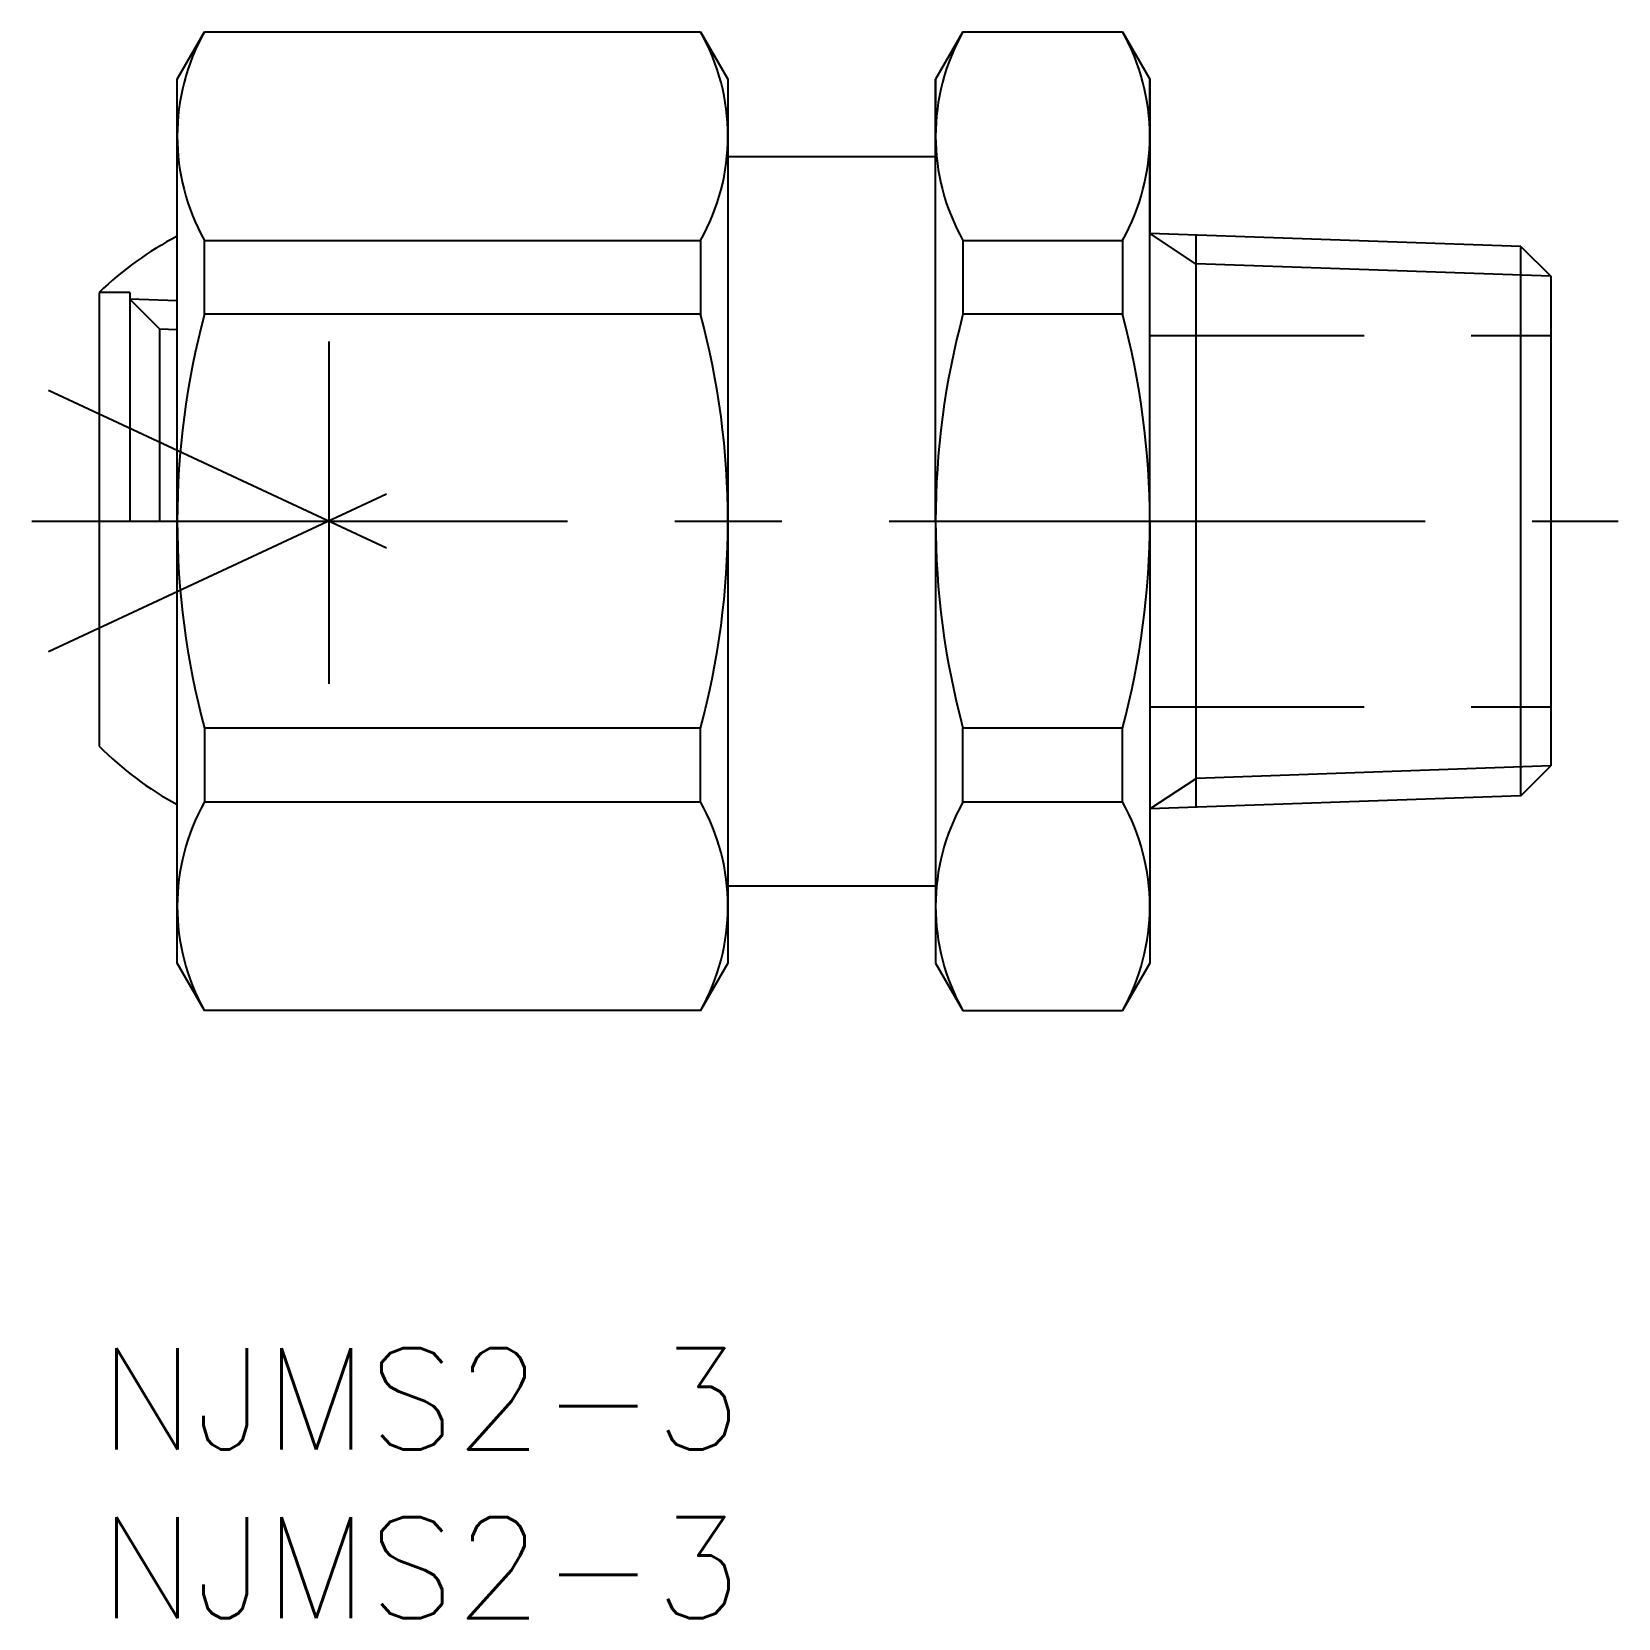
# Model space of a CAD drawing. Extents: x -2 to 45, y -8 to 39.
import ezdxf

# ---------------------------------------------------------------- set-up
doc = ezdxf.new("R2010")
doc.units = 0
doc.header["$LTSCALE"] = 0.5
doc.linetypes.add('CENTER', pattern=[50.8, 31.75, -6.35, 6.35, -6.35])
doc.linetypes.add('DASHED', pattern=[19.05, 12.7, -6.35])
for name, color, linetype in [('MSM_CENTER', 1, 'CENTER'), ('MSM_CONTINUOUS', 7, 'CONTINUOUS'), ('MSM_DASHED', 4, 'DASHED'), ('MSM_NARROW', 5, 'CONTINUOUS'), ('MSM_PART_NUMBER', 7, 'CONTINUOUS')]:
    doc.layers.add(name, color=color, linetype=linetype)
doc.styles.get("Standard").update_dxf_attribs({"font": 'txt.shx', "height": 3, "bigfont": 'bigfont.shx'})

# ---------------------------------------------------------------- blocks, each defined once
blk = doc.blocks.new('*U1')
at = {"layer": 'MSM_PART_NUMBER'}
blk.add_text('NJMS2-3', height=3, dxfattribs=at).set_placement((0, -3))
blk = doc.blocks.new('*U2')
at = {"layer": 'MSM_PART_NUMBER'}
blk.add_text('NJMS2-3', height=3, dxfattribs=at).set_placement((0, -8))

msp = doc.modelspace()

# ---------------------------------------------------------------- linework, layer by layer
at = {"layer": 'MSM_CENTER'}
for p, q in [((6.797, 29.819), (6.797, 19.684)), ((8.505, 23.704), (-1.5, 28.369)), ((8.505, 25.296), (-1.5, 20.631)), ((-2, 24.5), (45, 24.5))]:
    msp.add_line(p, q, dxfattribs=at)
at = {"layer": 'MSM_CONTINUOUS'}
for p, q in [((2.312, 37.598), (3.121, 39)), ((3.121, 39), (17.814, 39)), ((17.814, 39), (18.624, 37.598)), ((25.588, 39), (24.778, 37.598)), ((25.588, 39), (30.312, 39)), ((30.312, 39), (31.122, 37.598)), ((2.312, 11.402), (2.312, 37.598)), ((18.624, 37.598), (18.624, 11.402)), ((24.778, 37.598), (24.778, 35.3)), ((24.778, 24.5), (24.778, 37.598)), ((31.122, 37.598), (31.122, 32.962)), ((31.122, 24.5), (31.122, 37.598)), ((18.624, 35.3), (24.778, 35.3)), ((42.113, 32.641), (31.122, 33.025)), ((32.497, 24.5), (32.497, 32.977)), ((3.121, 30.63), (3.121, 32.815)), ((3.121, 32.815), (17.814, 32.815)), ((17.814, 32.815), (17.814, 30.63)), ((25.588, 32.815), (25.588, 30.63)), ((25.588, 32.815), (30.312, 32.815)), ((30.312, 32.815), (30.312, 30.63)), ((42.113, 16.361), (42.113, 32.641)), ((42.113, 32.641), (43, 31.754)), ((43, 31.754), (43, 17.248)), ((0, 31.275), (0, 17.84)), ((0.906, 31.275), (0, 31.275)), ((0.906, 31.275), (0.906, 24.5)), ((1.793, 30.192), (0.906, 31.079)), ((17.814, 30.63), (3.121, 30.63)), ((30.312, 30.63), (25.588, 30.63)), ((1.793, 24.5), (1.793, 30.192)), ((2.312, 30.173), (1.793, 30.192)), ((24.778, 24.5), (24.778, 11.402)), ((31.122, 24.5), (31.122, 11.402)), ((32.497, 17.793), (32.497, 24.501)), ((32.498, 16.025), (32.498, 22.749)), ((3.121, 18.37), (3.121, 16.185)), ((17.814, 18.37), (3.121, 18.37)), ((17.814, 16.185), (17.814, 18.37)), ((25.588, 16.185), (25.588, 18.37)), ((30.312, 18.37), (25.588, 18.37)), ((30.312, 16.185), (30.312, 18.37)), ((42.113, 16.361), (43, 17.248)), ((3.121, 16.185), (17.814, 16.185)), ((25.588, 16.185), (30.312, 16.185)), ((42.113, 16.361), (31.122, 15.977)), ((18.624, 13.7), (24.778, 13.7)), ((3.121, 10), (2.312, 11.402)), ((18.624, 11.402), (17.814, 10)), ((24.778, 11.402), (25.588, 10)), ((31.122, 11.402), (30.312, 10)), ((17.814, 10), (3.121, 10)), ((25.588, 10), (30.312, 10))]:
    msp.add_line(p, q, dxfattribs=at)
for centre, radius, start, end in [((8.622, 35.908), 6.311, 150.6581, 209.3419), ((12.313, 35.908), 6.311, 330.6581, 29.3419), ((31.089, 35.908), 6.311, 150.6581, 209.3419), ((24.811, 35.908), 6.311, 330.6581, 29.3419), ((6.739, 24.362), 9.654, 117.2955, 134.268), ((25.922, 24.5), 23.61, 164.9523, 195.0477), ((-4.986, 24.5), 23.61, 360, 15.0477), ((48.388, 24.5), 23.61, 164.9523, 195.0477), ((7.512, 24.5), 23.61, 344.9523, 15.0477), ((-4.986, 24.5), 23.61, 344.9523, 0), ((6.797, 24.5), 9.516, 224.4153, 241.877), ((8.622, 13.092), 6.311, 150.6581, 209.3419), ((12.313, 13.092), 6.311, 330.6581, 29.3419), ((31.089, 13.092), 6.311, 150.6581, 209.3419), ((24.811, 13.092), 6.311, 330.6581, 29.3419)]:
    msp.add_arc(centre, radius, start, end, dxfattribs=at)
at = {"layer": 'MSM_DASHED'}
for p, q in [((31.122, 30), (43, 30)), ((31.122, 19), (43, 19))]:
    msp.add_line(p, q, dxfattribs=at)
at = {"layer": 'MSM_NARROW'}
for p, q in [((31.122, 33.025), (32.497, 32.105)), ((43, 31.754), (32.497, 32.121)), ((2.312, 31.029), (0.906, 31.079)), ((43, 17.248), (32.498, 16.881)), ((31.122, 15.977), (32.498, 16.881))]:
    msp.add_line(p, q, dxfattribs=at)

# ---------------------------------------------------------------- block references
at = {"layer": 'MSM_CONTINUOUS'}
for name in ['*U1', '*U2']:
    msp.add_blockref(name, (0, 0), dxfattribs=at)

doc.saveas('drawing.dxf')
